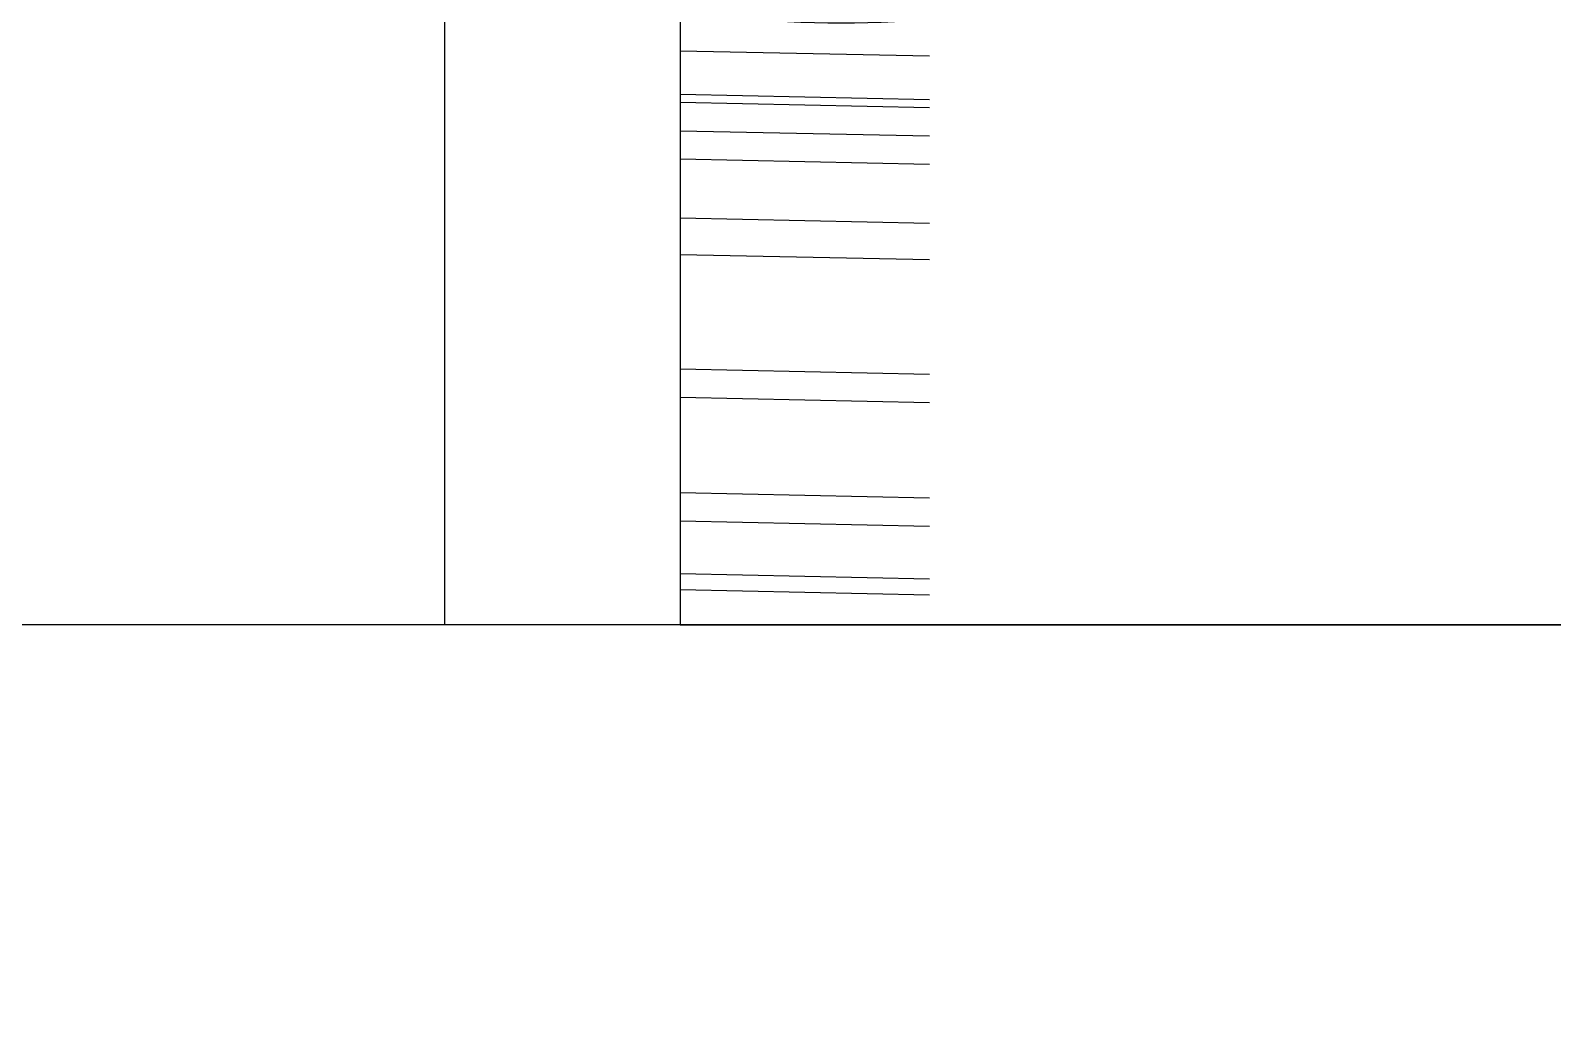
# Model space of a CAD drawing. Extents: x 522289 to 1051641, y 88514 to 354674.
# Drawn here: x 820076.8 to 820405.6, y 255338.3 to 255553.8 of the extents above; entities that cross this region are included whole.
import ezdxf

# ---------------------------------------------------------------- set-up
doc = ezdxf.new("R2010")
doc.units = 0
doc.header["$LTSCALE"] = 1000
doc.header["$MEASUREMENT"] = 0
doc.layers.add('洁具', color=8, linetype='CONTINUOUS')

# ---------------------------------------------------------------- blocks, each defined once
blk = doc.blocks.new('$plan$00002627')
at = {"layer": '洁具', "color": 252}
for p, q in [((918.65, -1918.47), (918.65, -1249)), ((713.07, -1394.67), (918.65, -1394.67)), ((746.28, -1465.36), (747.85, -1540.12)), ((759.33, -1465.36), (760.9, -1540.12)), ((761.76, -1465.36), (763.33, -1540.12)), ((770.27, -1465.36), (771.83, -1540.12)), ((778.77, -1465.36), (780.34, -1540.12)), ((796.47, -1465.36), (798.04, -1540.12)), ((807.4, -1465.36), (808.97, -1540.12)), ((841.75, -1465.36), (843.32, -1540.12)), ((850.25, -1465.36), (851.82, -1540.12)), ((878.89, -1465.36), (880.46, -1540.12)), ((887.39, -1465.36), (888.96, -1540.12)), ((903.19, -1465.36), (904.76, -1540.12)), ((908.05, -1465.36), (909.62, -1540.12))]:
    blk.add_line(p, q, dxfattribs=at)
blk.add_lwpolyline([(0, -383.58), (0, -895.02, 0.463193), (77.07, -958.95), (77.07, -966.9, 0.406667), (14.74, -1030.83), (14.74, -1057.1, 0.414214), (78.67, -1121.03), (432.78, -1121.03), (432.78, -1217.71, 0.984608), (441.96, -1809.68, 0.463033), (734.05, -1465.36), (918.65, -1465.36), (918.65, -1918.47, 0.414214), (982.58, -1982.4), (1008.85, -1982.4, 0.365405), (1071.87, -1929.26, 0.431181)], format="xyb", dxfattribs=at)

msp = doc.modelspace()

# ---------------------------------------------------------------- block references
at = {"layer": '洁具', "xscale": -0.7200000000000002, "yscale": 0.7200000000000001, "zscale": 0.7200000000000001, "rotation": 90.00000000014373}
msp.add_blockref('$plan$00002627', (819162.13, 256086.75), dxfattribs=at)

doc.saveas('drawing.dxf')
